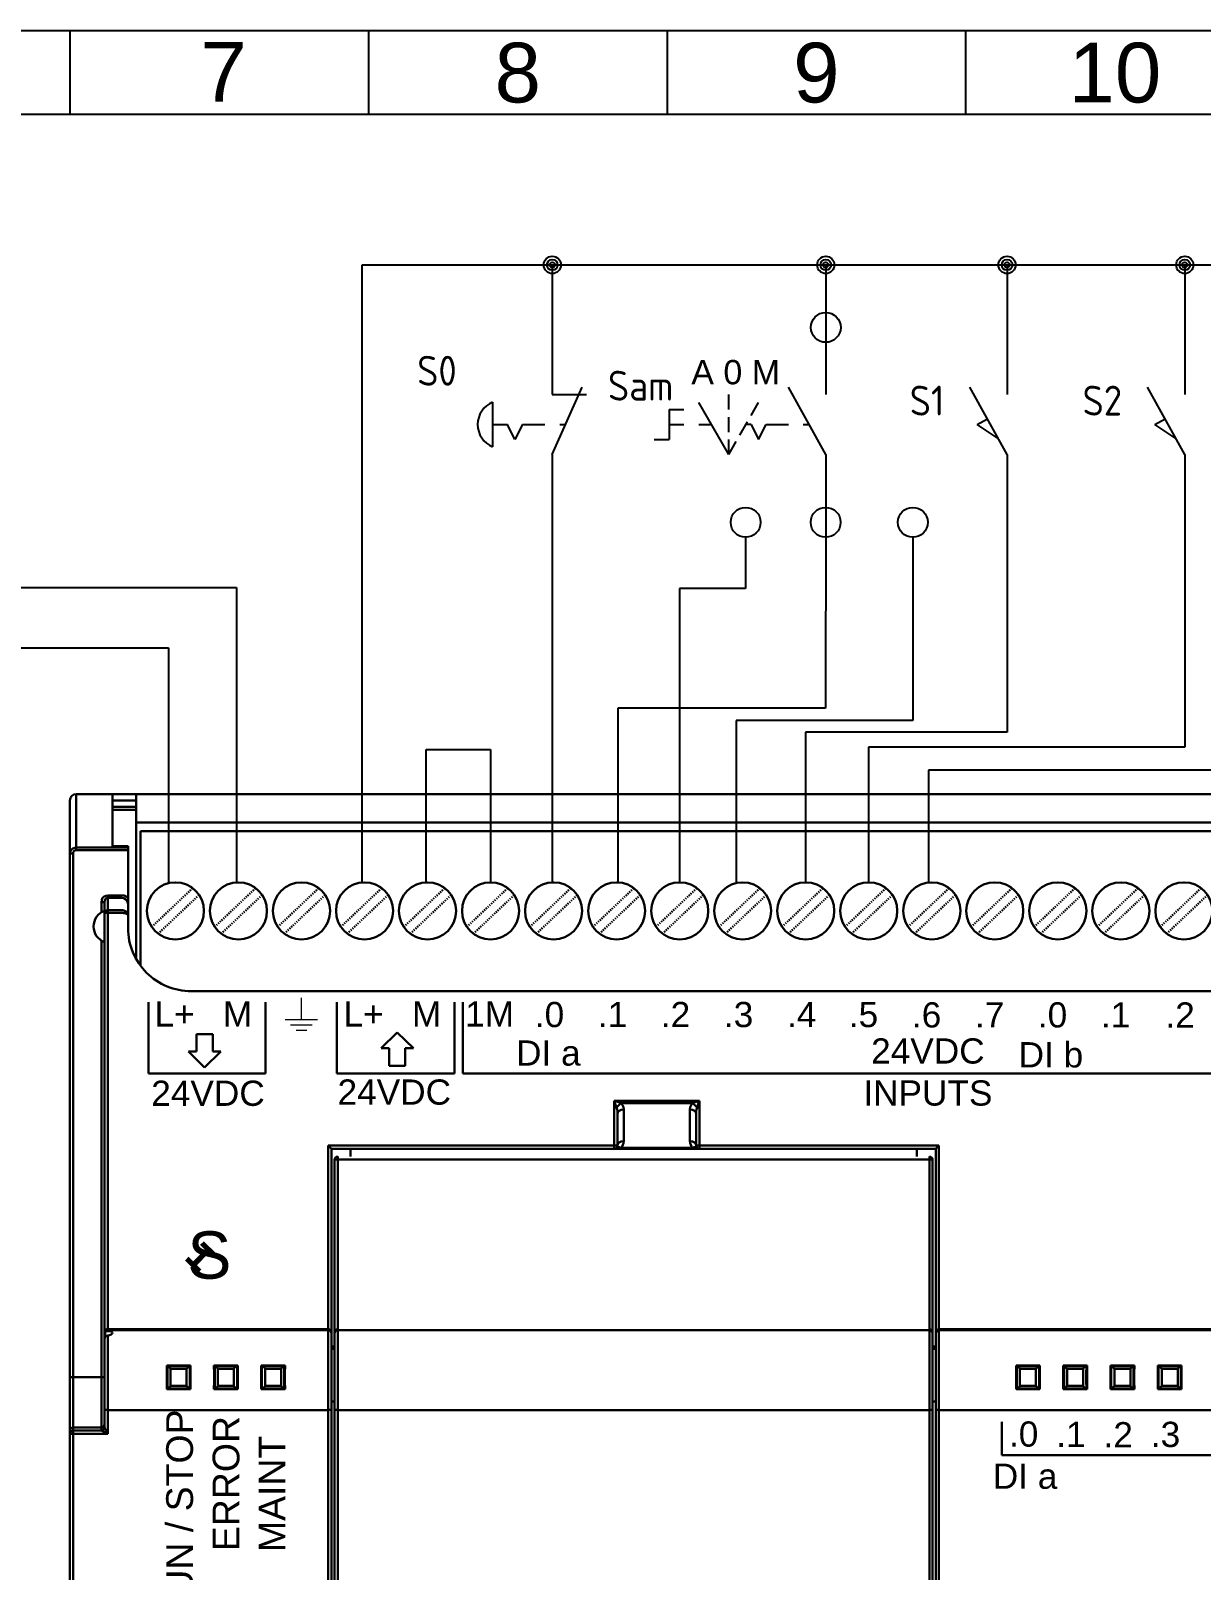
# Model space of a CAD drawing. Extents: x 0 to 414, y 0 to 296.
# Drawn here: x 153.7 to 251.7, y 167.1 to 296 of the extents above; entities that cross this region are included whole.
import ezdxf
from ezdxf.enums import TextEntityAlignment as Align

# ---------------------------------------------------------------- set-up
doc = ezdxf.new("R2010")
doc.units = 0
doc.linetypes.add('DOT', pattern=[0.2, 0.1, -0.1])
doc.layers.get('0').update_dxf_attribs({"lineweight": 30})
for name, color, linetype in [('CARTOUCHE', 7, 'Continuous'), ('NEUTRE', 5, 'Continuous'), ('POSITIF', 1, 'Continuous'), ('SYMS', 7, 'Continuous'), ('TAGS', 150, 'Continuous'), ('YEL_14_THHN', 2, 'Continuous')]:
    doc.layers.add(name, color=color, linetype=linetype)
doc.styles.get("Standard").update_dxf_attribs({"font": 'arial.ttf'})
doc.styles.add('WD_IEC', font='ISOCP2.shx', dxfattribs={"width": 0.9, "height": 4})

# ---------------------------------------------------------------- blocks, each defined once
blk = doc.blocks.new('VLS11')
for p, q in [((0, 7.5), (0, 2.5)), ((0, -2.5), (-3.12, 3.12)), ((-2.5, 0), (-1.65, 0.47)), ((-0.74, -1.18), (-2.5, 0)), ((0, -2.5), (0, -7.5))]:
    blk.add_line(p, q)
at = {"style": 'WD_IEC'}
for tag, p in [('INST', (-5.25, 6.75)), ('LOC', (-5.25, 3.75)), ('TAG1', (-5.25, 0.75)), ('XREF', (-5.25, -3.75)), ('DESC1', (-5.25, -6.75)), ('DESC2', (-5.25, -9.75)), ('DESC3', (-5.25, -12.75))]:
    blk.add_attdef(tag, text='', height=2.5, dxfattribs=at).set_placement(p, align=Align.RIGHT)
at = {"style": 'WD_IEC', "flags": 1}
for tag, p, height in [('X2TERM01', (0, 7.5), 0.32), ('MFG', (2.75, 6.5), 1.5), ('CAT', (2.75, 4), 1.5), ('X4LINK', (-3.42, 0), 0.32), ('X1LINK', (0, 0), 0.32), ('CONTACT', (1, -2.5), 1), ('ASSYCODE', (1, -4), 1), ('COMMON', (2.25, -3.75), 1), ('FAMILY', (1, -5.5), 1), ('CATDESC', (1, -7), 1), ('X8TERM02', (0, -7.5), 0.32)]:
    blk.add_attdef(tag, p, '', height=height, dxfattribs=at)
at = {"style": 'WD_IEC'}
blk.add_attdef('TERM01', text='', height=2, rotation=90, dxfattribs=at).set_placement((-1, 7.5), align=Align.RIGHT)
blk.add_attdef('TERM02', (-1, -7.5), '', height=2, rotation=90, dxfattribs=at)
at = {"lineweight": 15, "style": 'WD_IEC'}
blk.add_attdef('WDTAGALT', text='', height=2.5, dxfattribs=at).set_placement((-5.25, -15.75), align=Align.RIGHT)
blk = doc.blocks.new('VPB12ML')
for p, q in [((0, 7.5), (0, 2.5)), ((0, -2.5), (2.5, 3.125)), ((-5, 1.875), (-5, -1.875)), ((0, 2.5), (2.8678, 2.5)), ((-5, 0), (-3.75, 0)), ((-3.125, -1.25), (-3.75, 0)), ((-2.5, 0), (-3.125, -1.25)), ((-2.5, 0), (-0.625, 0)), ((0.625, 0), (1.11111, 0)), ((0, -2.5), (0, -7.5))]:
    blk.add_line(p, q)
blk.add_arc((-4.21875, 0), 2.03125, 112.6198649, 247.3801351)
at = {"style": 'WD_IEC'}
for tag, p in [('INST', (-8, 10.25)), ('LOC', (-8, 6.75)), ('TAG1', (-8, 3.25)), ('DESC1', (-8, -10.35)), ('DESC2', (-8, -13.85)), ('DESC3', (-8, -17.35))]:
    blk.add_attdef(tag, text='', height=2.5, dxfattribs=at).set_placement(p, align=Align.RIGHT)
at = {"style": 'WD_IEC', "flags": 1}
for tag, p, height in [('X2TERM01', (0, 7.5), 0.32), ('CONTACT', (0.5, 4.5), 1), ('COMMON', (1.75, 3.25), 1), ('X1LINK', (1.5, 0), 0.32), ('ASSYCODE', (1, -4), 1), ('FAMILY', (1, -5.5), 1), ('CATDESC', (1, -7), 1), ('X8TERM02', (0, -7.5), 0.32)]:
    blk.add_attdef(tag, p, '', height=height, dxfattribs=at)
at = {"style": 'WD_IEC'}
blk.add_attdef('TERM01', text='', height=2, rotation=90, dxfattribs=at).set_placement((-1, 7.5), align=Align.RIGHT)
at = {"style": 'WD_IEC', "flags": 9}
for tag, p in [('MFG', (-8.5, -0.25)), ('CAT', (-8.5, -2.75))]:
    blk.add_attdef(tag, text='', height=1.5, dxfattribs=at).set_placement(p, align=Align.RIGHT)
at = {"style": 'WD_IEC'}
blk.add_attdef('TERM02', (-1, -7.5), '', height=2, rotation=90, dxfattribs=at)
at = {"lineweight": 15, "style": 'WD_IEC'}
blk.add_attdef('XREF', text='', height=2.5, dxfattribs=at).set_placement((-8, -6.35), align=Align.RIGHT)
blk = doc.blocks.new('VSS113')
for p, q in [((0, 7.5), (0, 2.5)), ((0, -2.5), (-3.12, 3.12)), ((-8.12, -2.5), (-10.62, 1.83)), ((-8.12, 1.25), (-8.12, 2.5)), ((-6.25, 0.75), (-5.62, 1.83)), ((-13.12, 1.25), (-11.88, 1.25)), ((-13.12, 1.25), (-13.12, -1.25)), ((-13.12, 0), (-11.88, 0)), ((-10.62, 0), (-9.57, 0)), ((-8.12, -0.63), (-8.12, 0.62)), ((-7.19, -0.88), (-6.56, 0.21)), ((-6.25, 0), (-6.68, 0)), ((-6.25, 0), (-5.62, -1.25)), ((-5.62, -1.25), (-5, 0)), ((-5, 0), (-3.12, 0)), ((-1.88, 0), (-1.39, 0)), ((-14.38, -1.25), (-13.12, -1.25)), ((-8.12, -2.5), (-8.12, -1.25)), ((-8.12, -2.5), (-7.5, -1.42)), ((0, -2.5), (0, -7.5))]:
    blk.add_line(p, q)
at = {"style": 'WD_IEC'}
for tag, p in [('INST', (-15.5, 9.25)), ('LOC', (-15.5, 6.25)), ('TAG1', (-15.5, 3.25)), ('DESC1', (-15.5, -9.35)), ('DESC2', (-15.5, -12.35)), ('DESC3', (-15.5, -15.35))]:
    blk.add_attdef(tag, text='', height=2.5, dxfattribs=at).set_placement(p, align=Align.RIGHT)
at = {"style": 'WD_IEC', "flags": 8}
for tag, p in [('POS2', (-8.12, 3.5)), ('POS3', (-5.62, 3.5)), ('POS1', (-10.62, 3.5))]:
    blk.add_attdef(tag, text='', height=2, rotation=90, dxfattribs=at).set_placement(p, align=Align.MIDDLE_LEFT)
at = {"style": 'WD_IEC', "flags": 1}
for tag, p, height in [('X2TERM01', (0, 7.5), 0.32), ('CONTACT', (0.5, 4.5), 1), ('COMMON', (1.75, 3.25), 1), ('X1LINK', (0, 0), 0.32), ('X8TERM02', (0, -7.5), 0.32), ('ASSYCODE', (1, -9), 1), ('FAMILY', (1, -10.5), 1), ('CATDESC', (1, -12), 1)]:
    blk.add_attdef(tag, p, '', height=height, dxfattribs=at)
at = {"style": 'WD_IEC'}
blk.add_attdef('TERM01', text='', height=2, rotation=90, dxfattribs=at).set_placement((-1, 7.5), align=Align.RIGHT)
at = {"style": 'WD_IEC', "flags": 9}
for tag, p in [('MFG', (-16, -0.25)), ('CAT', (-16, -2.75))]:
    blk.add_attdef(tag, text='', height=1.5, dxfattribs=at).set_placement(p, align=Align.RIGHT)
at = {"style": 'WD_IEC'}
blk.add_attdef('TERM02', (-1, -7.5), '', height=2, rotation=90, dxfattribs=at)
at = {"lineweight": 15, "style": 'WD_IEC'}
blk.add_attdef('XREF', text='', height=2.5, dxfattribs=at).set_placement((-15.5, -6.35), align=Align.RIGHT)
blk.add_attdef('STATE', (1.25, -6.35), '', height=2.5, dxfattribs=at)
blk = doc.blocks.new('VT0_02')
blk.add_circle((0, 0), 1.25)
at = {"style": 'WD_IEC'}
blk.add_attdef('TAG1', text='', height=2.5, dxfattribs=at).set_placement((-0.5, 1.75), align=Align.RIGHT)
at = {"style": 'WD_IEC', "flags": 1}
for tag, p in [('X2TERM01', (0, 1.25)), ('X4TERM01', (-1.25, 0)), ('X1TERM01', (1.25, 0)), ('X8TERM01', (0, -1.25))]:
    blk.add_attdef(tag, p, '', height=0.32, dxfattribs=at)
blk = doc.blocks.new('WDDOT')
for radius in [0.72, 0.449, 0.223]:
    blk.add_circle((0, 0), radius)

msp = doc.modelspace()

# ---------------------------------------------------------------- linework, layer by layer
at = {"color": 7, "linetype": 'Continuous'}
for p, q in [((157.52, 227.41), (157.52, 232.1)), ((301.6, 232.1), (157.52, 232.1)), ((160.56, 227.71), (160.56, 232.1)), ((162.54, 218.33), (162.54, 232.1)), ((156.99, 100.68), (156.99, 231.57)), ((160.56, 231.57), (162.54, 231.57)), ((160.56, 231.04), (162.54, 231.04)), ((162.54, 230.78), (160.56, 230.78)), ((264.71, 229.71), (162.54, 229.71)), ((162.92, 229), (162.92, 217.73)), ((162.92, 229), (264.33, 229)), ((157.26, 105.13), (157.26, 227.12)), ((157.52, 227.62), (161.88, 227.62)), ((157.52, 227.41), (161.88, 227.41)), ((160.56, 227.75), (161.88, 227.75)), ((161.88, 227.71), (160.56, 227.71)), ((161.88, 220.88), (161.88, 227.75)), ((159.63, 222.2), (159.63, 223.05)), ((159.9, 186.96), (159.9, 223.09)), ((160.16, 187.15), (160.16, 223.62)), ((160.16, 223.62), (161.35, 223.62)), ((160.16, 223.41), (161.35, 223.41)), ((161.35, 222.38), (160.16, 222.38)), ((161.35, 222.15), (160.16, 222.15)), ((159.63, 178.81), (159.63, 219.83)), ((283.26, 215.61), (167.15, 215.61)), ((202.58, 202.41), (202.58, 206.42)), ((202.72, 205.99), (202.58, 206.42)), ((202.78, 206.35), (202.58, 206.42)), ((202.58, 206.42), (209.71, 206.42)), ((202.93, 206.3), (202.78, 206.35)), ((203.06, 206.25), (202.93, 206.3)), ((203.17, 206.22), (203.06, 206.25)), ((203.17, 206.22), (209.12, 206.22)), ((209.22, 206.25), (209.12, 206.22)), ((209.35, 206.3), (209.22, 206.25)), ((209.51, 206.35), (209.35, 206.3)), ((209.71, 206.42), (209.51, 206.35)), ((209.71, 206.42), (209.61, 206.13)), ((209.71, 206.42), (209.71, 202.41)), ((202.78, 205.83), (202.72, 205.99)), ((202.84, 202.68), (202.84, 205.33)), ((203.37, 203.04), (203.37, 205.7)), ((208.91, 205.7), (208.91, 203.04)), ((209.44, 205.33), (209.44, 202.68)), ((209.61, 206.13), (209.51, 205.83)), ((178.63, 132.86), (178.63, 202.69)), ((202.58, 202.69), (178.63, 202.69)), ((178.9, 187.07), (178.9, 202.41)), ((178.9, 133.14), (178.9, 202.41)), ((229.5, 202.41), (178.9, 202.41)), ((180.48, 201.75), (180.48, 202.41)), ((209.71, 202.41), (202.58, 202.41)), ((202.87, 202.55), (202.77, 202.49)), ((202.86, 202.43), (202.94, 202.44)), ((209.13, 202.49), (203.15, 202.49)), ((209.42, 202.55), (209.51, 202.49)), ((209.57, 202.42), (209.71, 202.41)), ((229.76, 202.69), (209.71, 202.69)), ((227.91, 201.75), (227.91, 202.41)), ((229.5, 133.14), (229.5, 202.41)), ((229.76, 202.69), (229.76, 132.86)), ((179.16, 134.06), (179.16, 201.49)), ((179.42, 133.8), (179.42, 201.75)), ((179.42, 201.5), (228.97, 201.5)), ((228.97, 133.8), (228.97, 201.75)), ((229.23, 134.06), (229.23, 201.49)), ((159.92, 187.06), (159.9, 186.96)), ((159.91, 187), (159.9, 186.91)), ((159.9, 179.08), (159.9, 186.91)), ((159.96, 187.07), (159.91, 187)), ((159.96, 186.67), (159.96, 187.07)), ((178.63, 187.31), (160.16, 187.31)), ((178.63, 187.22), (160.16, 187.22)), ((178.88, 187.06), (178.9, 186.96)), ((178.9, 151.62), (178.9, 186.96)), ((228.97, 187.22), (179.42, 187.22)), ((229.23, 186.96), (229.2, 187.09)), ((229.21, 187.16), (229.23, 187.07)), ((229.23, 187.07), (229.23, 180.64)), ((298.96, 187.31), (229.76, 187.31)), ((298.96, 187.22), (229.76, 187.22)), ((160.16, 178.55), (160.16, 186.77)), ((179.16, 185.86), (178.9, 185.86)), ((179.16, 185.65), (178.9, 185.65)), ((229.5, 185.86), (229.23, 185.86)), ((229.5, 185.65), (229.23, 185.65)), ((156.99, 183.28), (159.9, 183.28)), ((165.11, 184.27), (165.17, 184.21)), ((167.09, 184.27), (165.11, 184.27)), ((165.17, 184.21), (165.2, 184.21)), ((165.2, 184.21), (165.22, 184.21)), ((166.97, 184.21), (165.22, 184.21)), ((166.77, 183.99), (165.43, 183.99)), ((166.97, 184.21), (167.03, 184.21)), ((167.09, 184.27), (167.03, 184.21)), ((167.05, 183.58), (167.05, 183.38)), ((167.05, 183.38), (167.05, 183.18)), ((167.05, 183.18), (167.05, 182.98)), ((167.09, 183.96), (167.06, 183.94)), ((167.06, 183.94), (167.09, 183.85)), ((169.12, 184.21), (169.06, 184.27)), ((171.05, 184.27), (169.06, 184.27)), ((169.09, 183.94), (169.07, 183.85)), ((169.1, 183.57), (169.1, 183.74)), ((169.1, 183.38), (169.1, 183.57)), ((169.1, 183.17), (169.1, 183.38)), ((169.1, 182.98), (169.1, 183.17)), ((169.12, 184.21), (169.16, 184.21)), ((169.16, 184.21), (169.18, 184.21)), ((170.93, 184.21), (169.18, 184.21)), ((170.72, 183.99), (169.39, 183.99)), ((170.93, 184.21), (170.99, 184.21)), ((170.99, 184.21), (171.05, 184.27)), ((171.01, 183.58), (171.01, 183.38)), ((171.01, 183.38), (171.01, 183.18)), ((171.01, 183.18), (171.01, 182.98)), ((171.05, 183.96), (171.02, 183.94)), ((171.02, 183.94), (171.05, 183.85)), ((173.08, 184.21), (173.02, 184.27)), ((175.01, 184.27), (173.02, 184.27)), ((173.05, 183.94), (173.02, 183.85)), ((173.06, 183.57), (173.06, 183.74)), ((173.06, 183.38), (173.06, 183.57)), ((173.06, 183.17), (173.06, 183.38)), ((173.06, 182.98), (173.06, 183.17)), ((173.08, 184.21), (173.12, 184.21)), ((173.12, 184.21), (173.14, 184.21)), ((174.89, 184.21), (173.14, 184.21)), ((174.68, 183.99), (173.35, 183.99)), ((174.89, 184.21), (174.95, 184.21)), ((174.95, 184.21), (175.01, 184.27)), ((174.97, 183.58), (174.97, 183.38)), ((174.97, 183.38), (174.97, 183.18)), ((174.97, 183.18), (174.97, 182.98)), ((175.01, 183.96), (174.98, 183.94)), ((174.98, 183.94), (175, 183.85)), ((238.21, 184.27), (236.22, 184.27)), ((236.22, 184.27), (236.28, 184.21)), ((236.28, 184.21), (236.34, 184.21)), ((238.09, 184.21), (236.34, 184.21)), ((237.88, 183.99), (236.55, 183.99)), ((238.09, 184.21), (238.15, 184.21)), ((238.21, 184.27), (238.15, 184.21)), ((238.17, 183.64), (238.17, 183.48)), ((238.17, 183.48), (238.17, 183.31)), ((238.17, 183.31), (238.17, 183.14)), ((238.17, 183.14), (238.17, 182.97)), ((238.21, 183.96), (238.18, 183.94)), ((238.18, 183.94), (238.21, 183.84)), ((242.17, 184.27), (240.18, 184.27)), ((240.24, 184.21), (240.18, 184.27)), ((240.21, 183.94), (240.18, 183.84)), ((240.22, 183.58), (240.21, 183.73)), ((240.22, 183.41), (240.22, 183.58)), ((240.22, 183.24), (240.22, 183.41)), ((240.22, 183.06), (240.22, 183.24)), ((240.22, 182.9), (240.22, 183.06)), ((240.24, 184.21), (240.3, 184.21)), ((242.05, 184.21), (240.3, 184.21)), ((241.84, 183.99), (240.51, 183.99)), ((242.05, 184.21), (242.11, 184.21)), ((242.11, 184.21), (242.17, 184.27)), ((242.13, 183.64), (242.13, 183.48)), ((242.13, 183.48), (242.13, 183.31)), ((242.13, 183.31), (242.13, 183.14)), ((242.13, 183.14), (242.13, 182.97)), ((242.17, 183.96), (242.14, 183.94)), ((242.14, 183.94), (242.17, 183.84)), ((246.13, 184.27), (244.14, 184.27)), ((244.2, 184.21), (244.14, 184.27)), ((244.16, 183.94), (244.14, 183.84)), ((244.17, 183.58), (244.17, 183.73)), ((244.18, 183.41), (244.17, 183.58)), ((244.17, 182.9), (244.18, 183.06)), ((244.18, 183.24), (244.18, 183.41)), ((244.18, 183.06), (244.18, 183.24)), ((244.2, 184.21), (244.26, 184.21)), ((246.01, 184.21), (244.26, 184.21)), ((245.8, 183.99), (244.46, 183.99)), ((246.01, 184.21), (246.06, 184.21)), ((246.06, 184.21), (246.13, 184.27)), ((246.09, 183.57), (246.09, 183.4)), ((246.09, 183.4), (246.09, 183.22)), ((246.09, 183.22), (246.09, 183.05)), ((246.09, 183.05), (246.09, 182.9)), ((246.13, 183.96), (246.1, 183.94)), ((246.1, 183.94), (246.12, 183.84)), ((250.08, 184.27), (248.1, 184.27)), ((248.16, 184.21), (248.1, 184.27)), ((248.12, 183.94), (248.1, 183.84)), ((248.13, 183.58), (248.13, 183.73)), ((248.13, 183.41), (248.13, 183.58)), ((248.13, 183.24), (248.13, 183.41)), ((248.13, 183.06), (248.13, 183.24)), ((248.13, 182.9), (248.13, 183.06)), ((248.16, 184.21), (248.22, 184.21)), ((249.96, 184.21), (248.22, 184.21)), ((249.76, 183.99), (248.42, 183.99)), ((249.96, 184.21), (250.02, 184.21)), ((250.02, 184.21), (250.08, 184.27)), ((250.05, 183.64), (250.05, 183.48)), ((250.05, 183.48), (250.05, 183.31)), ((250.05, 183.31), (250.05, 183.14)), ((250.05, 183.14), (250.05, 182.97)), ((250.08, 183.96), (250.06, 183.94)), ((250.06, 183.94), (250.08, 183.84)), ((165.11, 182.29), (165.17, 182.35)), ((167.09, 182.29), (165.11, 182.29)), ((165.22, 182.35), (165.17, 182.35)), ((165.22, 182.35), (166.97, 182.35)), ((165.43, 182.56), (166.77, 182.56)), ((166.99, 182.35), (166.97, 182.35)), ((167.03, 182.35), (166.99, 182.35)), ((167.09, 182.29), (167.03, 182.35)), ((167.05, 182.98), (167.06, 182.82)), ((167.06, 182.62), (167.09, 182.71)), ((169.12, 182.35), (169.06, 182.29)), ((171.05, 182.29), (169.06, 182.29)), ((169.09, 182.62), (169.07, 182.71)), ((169.07, 182.6), (169.09, 182.62)), ((169.18, 182.35), (169.12, 182.35)), ((169.18, 182.35), (170.93, 182.35)), ((169.39, 182.56), (170.72, 182.56)), ((170.99, 182.35), (170.93, 182.35)), ((170.99, 182.35), (171.05, 182.29)), ((171.01, 182.98), (171.02, 182.82)), ((171.02, 182.62), (171.05, 182.71)), ((173.05, 182.62), (173.02, 182.71)), ((173.02, 182.6), (173.05, 182.62)), ((173.08, 182.35), (173.02, 182.29)), ((175.01, 182.29), (173.02, 182.29)), ((173.14, 182.35), (173.08, 182.35)), ((173.14, 182.35), (174.89, 182.35)), ((173.35, 182.56), (174.68, 182.56)), ((174.95, 182.35), (174.89, 182.35)), ((174.95, 182.35), (175.01, 182.29)), ((174.97, 182.98), (174.97, 182.82)), ((174.98, 182.62), (175, 182.71)), ((236.22, 182.29), (236.28, 182.35)), ((238.21, 182.29), (236.22, 182.29)), ((236.34, 182.35), (236.28, 182.35)), ((236.34, 182.35), (238.09, 182.35)), ((236.55, 182.56), (237.88, 182.56)), ((238.15, 182.35), (238.09, 182.35)), ((238.21, 182.29), (238.15, 182.35)), ((238.17, 182.97), (238.17, 182.83)), ((238.18, 182.62), (238.21, 182.71)), ((240.21, 182.62), (240.18, 182.71)), ((240.18, 182.6), (240.21, 182.62)), ((240.24, 182.35), (240.18, 182.29)), ((242.17, 182.29), (240.18, 182.29)), ((240.3, 182.35), (240.24, 182.35)), ((240.3, 182.35), (242.05, 182.35)), ((240.51, 182.56), (241.84, 182.56)), ((242.11, 182.35), (242.05, 182.35)), ((242.11, 182.35), (242.17, 182.29)), ((242.13, 182.97), (242.13, 182.83)), ((242.14, 182.62), (242.17, 182.71)), ((244.16, 182.62), (244.14, 182.71)), ((244.14, 182.6), (244.16, 182.62)), ((244.2, 182.35), (244.14, 182.29)), ((246.13, 182.29), (244.14, 182.29)), ((244.26, 182.35), (244.2, 182.35)), ((244.26, 182.35), (246.01, 182.35)), ((244.46, 182.56), (245.8, 182.56)), ((246.06, 182.35), (246.01, 182.35)), ((246.06, 182.35), (246.13, 182.29)), ((246.1, 182.62), (246.12, 182.71)), ((248.12, 182.62), (248.1, 182.71)), ((248.1, 182.6), (248.12, 182.62)), ((248.16, 182.35), (248.1, 182.29)), ((250.08, 182.29), (248.1, 182.29)), ((248.22, 182.35), (248.16, 182.35)), ((248.22, 182.35), (249.96, 182.35)), ((248.42, 182.56), (249.76, 182.56)), ((250.02, 182.35), (249.96, 182.35)), ((250.02, 182.35), (250.08, 182.29)), ((250.05, 182.97), (250.05, 182.83)), ((250.06, 182.62), (250.08, 182.71)), ((178.63, 180.53), (160.16, 180.53)), ((179.16, 181.26), (178.9, 181.26)), ((228.97, 180.53), (179.42, 180.53)), ((229.5, 181.26), (229.23, 181.26)), ((298.96, 180.53), (229.76, 180.53)), ((157.26, 179.07), (159.63, 179.07)), ((159.64, 178.81), (157.26, 178.81)), ((160.16, 178.55), (157.26, 178.55)), ((159.73, 178.76), (159.68, 178.79)), ((159.85, 178.71), (159.73, 178.76)), ((159.92, 179.03), (159.91, 179.06)), ((159.98, 178.91), (159.92, 179.03)), ((160.16, 178.55), (159.98, 178.91))]:
    msp.add_line(p, q, dxfattribs=at)
at = {"linetype": 'DOT'}
for p, q in [((163.85, 220.98), (167.28, 224.23)), ((164.39, 220.41), (167.82, 223.66)), ((169.12, 220.98), (172.55, 224.23)), ((169.67, 220.41), (173.1, 223.66)), ((174.4, 220.98), (177.83, 224.23)), ((174.95, 220.41), (178.38, 223.66)), ((179.68, 220.98), (183.11, 224.23)), ((180.22, 220.41), (183.65, 223.66)), ((184.96, 220.98), (188.39, 224.23)), ((185.5, 220.41), (188.93, 223.66)), ((190.24, 220.98), (193.66, 224.23)), ((190.78, 220.41), (194.21, 223.66)), ((195.51, 220.98), (198.94, 224.23)), ((196.06, 220.41), (199.49, 223.66)), ((200.79, 220.98), (204.22, 224.23)), ((201.34, 220.41), (204.76, 223.66)), ((206.07, 220.98), (209.5, 224.23)), ((206.61, 220.41), (210.04, 223.66)), ((211.35, 220.98), (214.78, 224.23)), ((211.89, 220.41), (215.32, 223.66)), ((216.62, 220.98), (220.05, 224.23)), ((217.17, 220.41), (220.6, 223.66)), ((221.9, 220.98), (225.33, 224.23)), ((222.45, 220.41), (225.88, 223.66)), ((227.18, 220.98), (230.61, 224.23)), ((227.72, 220.41), (231.15, 223.66)), ((232.46, 220.98), (235.89, 224.23)), ((233, 220.41), (236.43, 223.66)), ((237.74, 220.98), (241.16, 224.23)), ((238.28, 220.41), (241.71, 223.66)), ((243.01, 220.98), (246.44, 224.23)), ((243.56, 220.41), (246.99, 223.66)), ((248.29, 220.98), (251.72, 224.23)), ((248.84, 220.41), (252.26, 223.66)), ((235.04, 176.76), (235.04, 176.76))]:
    msp.add_line(p, q, dxfattribs=at)
for p, q in [((163.57, 214.67), (163.57, 208.72)), ((173.37, 214.67), (173.37, 208.72)), ((179.35, 214.67), (179.35, 208.72)), ((189.21, 214.67), (189.21, 208.72)), ((189.9, 214.67), (189.9, 208.72)), ((167.6, 212.01), (167.6, 210.54)), ((168.28, 212.01), (167.6, 212.01)), ((168.28, 212.01), (168.96, 212.01)), ((168.96, 212.01), (168.96, 210.54)), ((183.05, 210.84), (184.41, 212.15)), ((185.76, 210.84), (184.41, 212.15)), ((166.92, 210.54), (168.28, 209.22)), ((167.6, 210.54), (166.92, 210.54)), ((169.64, 210.54), (168.28, 209.22)), ((168.96, 210.54), (169.64, 210.54)), ((183.73, 210.84), (183.05, 210.84)), ((183.73, 209.36), (183.73, 210.84)), ((185.08, 209.36), (185.08, 210.84)), ((185.08, 210.84), (185.76, 210.84)), ((184.41, 209.36), (183.73, 209.36)), ((184.41, 209.36), (185.08, 209.36)), ((163.57, 208.72), (173.37, 208.72)), ((179.35, 208.72), (189.21, 208.72)), ((189.9, 208.72), (264.76, 208.72)), ((168.43, 193.96), (167.32, 192.86)), ((168.52, 193.87), (167.41, 192.76)), ((168.61, 193.78), (167.51, 192.67)), ((167.97, 194.41), (169.02, 193.37)), ((168.06, 194.51), (169.12, 193.46)), ((168.15, 194.6), (169.21, 193.56)), ((166.7, 193.1), (167.76, 192.05)), ((166.79, 193.19), (167.85, 192.15)), ((166.88, 193.29), (167.94, 192.24)), ((235.04, 176.76), (235.04, 179.55)), ((235.04, 176.76), (266.62, 176.76))]:
    msp.add_line(p, q)
at = {"color": 7, "linetype": 'Continuous', "lineweight": 15}
for p, q in [((176.38, 213.24), (176.38, 215.05)), ((175.03, 213.24), (177.74, 213.24)), ((175.48, 212.79), (177.29, 212.79)), ((175.93, 212.34), (176.83, 212.34))]:
    msp.add_line(p, q, dxfattribs=at)
at = {"color": 7, "linetype": 'Continuous'}
for points in [[(156.99, 227.08), (157, 227.16), (157.02, 227.24), (157.05, 227.33), (157.1, 227.41), (157.17, 227.48), (157.24, 227.54), (157.33, 227.58), (157.42, 227.61), (157.52, 227.62)], [(156.99, 227.08), (157.03, 227.1), (157.13, 227.12), (157.26, 227.12)], [(157.26, 227.12), (157.26, 227.16), (157.27, 227.21), (157.29, 227.25), (157.31, 227.3), (157.34, 227.33), (157.38, 227.37), (157.43, 227.39), (157.47, 227.4), (157.52, 227.41)], [(159.63, 223.05), (159.66, 223.24), (159.74, 223.4), (159.86, 223.52), (160, 223.59), (160.16, 223.62)], [(159.9, 223.09), (159.86, 223.07), (159.76, 223.06), (159.63, 223.05)], [(159.9, 223.09), (159.91, 223.19), (159.95, 223.28), (160.01, 223.35), (160.08, 223.39), (160.16, 223.41)], [(161.35, 223.62), (161.54, 223.6), (161.71, 223.52), (161.88, 223.4)], [(161.35, 223.41), (161.5, 223.38), (161.65, 223.3), (161.77, 223.17), (161.85, 223), (161.88, 222.81)], [(159.9, 222.13), (159.92, 222.22), (159.97, 222.31), (160.06, 222.36), (160.16, 222.38)], [(160.16, 222.15), (160.06, 222.15), (159.97, 222.15), (159.92, 222.14), (159.9, 222.13)], [(161.35, 222.38), (161.44, 222.38), (161.51, 222.36), (161.58, 222.33), (161.64, 222.31), (161.68, 222.28), (161.73, 222.24), (161.76, 222.2), (161.8, 222.16), (161.82, 222.12), (161.85, 222.07), (161.86, 222.02), (161.87, 221.97), (161.88, 221.92)], [(161.88, 221.92), (161.87, 221.95), (161.86, 221.97), (161.85, 222), (161.82, 222.02), (161.8, 222.04), (161.76, 222.06), (161.73, 222.08), (161.68, 222.1), (161.64, 222.12), (161.58, 222.13), (161.51, 222.14), (161.44, 222.15), (161.35, 222.15)], [(203.17, 206.22), (203.01, 206.11), (202.87, 205.98), (202.78, 205.83)], [(203.37, 205.7), (203.35, 205.89), (203.27, 206.07), (203.17, 206.22)], [(209.12, 206.22), (209.01, 206.07), (208.94, 205.89), (208.91, 205.7)], [(209.12, 206.22), (209.28, 206.11), (209.41, 205.98), (209.51, 205.83)], [(202.84, 205.33), (202.84, 205.52), (202.81, 205.69), (202.78, 205.83)], [(203.37, 205.7), (203.17, 205.67), (203, 205.59), (202.88, 205.47), (202.84, 205.33)], [(208.91, 205.7), (209.12, 205.67), (209.29, 205.59), (209.4, 205.47), (209.44, 205.33)], [(209.51, 205.83), (209.47, 205.68), (209.45, 205.52), (209.44, 205.33)], [(178.9, 202.41), (178.88, 202.44), (178.83, 202.49), (178.77, 202.55), (178.7, 202.62), (178.63, 202.69)], [(202.58, 202.69), (202.68, 202.69), (202.76, 202.69), (202.82, 202.68), (202.84, 202.68)], [(202.58, 202.41), (202.68, 202.41), (202.77, 202.42), (202.86, 202.43)], [(203.37, 203.04), (203.17, 203.01), (203, 202.93), (202.88, 202.81), (202.84, 202.68)], [(203.15, 202.49), (203, 202.55), (202.87, 202.55)], [(202.94, 202.44), (203.02, 202.46), (203.09, 202.47), (203.15, 202.49)], [(203.15, 202.49), (203.24, 202.6), (203.31, 202.73), (203.35, 202.88), (203.37, 203.04)], [(208.91, 203.04), (208.93, 202.88), (208.98, 202.73), (209.04, 202.6), (209.13, 202.49)], [(208.91, 203.04), (209.12, 203.01), (209.29, 202.93), (209.4, 202.81), (209.44, 202.68)], [(209.13, 202.49), (209.28, 202.55), (209.42, 202.55)], [(209.13, 202.49), (209.21, 202.47), (209.32, 202.44)], [(209.32, 202.44), (209.44, 202.43), (209.57, 202.42)], [(209.71, 202.69), (209.61, 202.69), (209.52, 202.69), (209.46, 202.68), (209.44, 202.68)], [(229.5, 202.41), (229.52, 202.44), (229.56, 202.49), (229.62, 202.55), (229.69, 202.62), (229.76, 202.69)], [(179.16, 201.49), (179.19, 201.5), (179.29, 201.5), (179.42, 201.5)], [(229.23, 201.49), (229.2, 201.5), (229.1, 201.5), (228.97, 201.5)], [(159.9, 187.07), (159.91, 187.15), (159.95, 187.21), (160.01, 187.27), (160.08, 187.3), (160.16, 187.31)], [(160.16, 187.22), (160.06, 187.2), (159.97, 187.15), (159.92, 187.06)], [(160.16, 187.15), (160.09, 187.15), (160.02, 187.12), (159.96, 187.07)], [(160.56, 187), (160.53, 187.06), (160.45, 187.1), (160.32, 187.13), (160.16, 187.15)], [(160.16, 186.77), (160.32, 186.81), (160.45, 186.87), (160.53, 186.93), (160.56, 187)], [(178.86, 187.2), (178.8, 187.25), (178.73, 187.29), (178.63, 187.31)], [(178.63, 187.22), (178.73, 187.2), (178.82, 187.15), (178.88, 187.06)], [(178.9, 187.07), (178.89, 187.13), (178.86, 187.2)], [(179.16, 187.07), (179.18, 187.16), (179.24, 187.24), (179.32, 187.29), (179.42, 187.31)], [(179.16, 186.96), (179.2, 187.09), (179.29, 187.19), (179.42, 187.22)], [(228.97, 187.31), (229.07, 187.29), (229.16, 187.24), (229.21, 187.16)], [(229.2, 187.09), (229.1, 187.19), (228.97, 187.22)], [(229.5, 187.07), (229.51, 187.13), (229.54, 187.2), (229.59, 187.25), (229.66, 187.29), (229.76, 187.31)], [(229.76, 187.22), (229.66, 187.2), (229.57, 187.15), (229.52, 187.06), (229.5, 186.96)], [(159.9, 186.5), (159.91, 186.59), (159.96, 186.67)], [(159.96, 186.67), (160.02, 186.72), (160.09, 186.75), (160.16, 186.77)], [(165.11, 182.29), (165.11, 182.95), (165.11, 183.61), (165.11, 184.27)], [(165.17, 184.21), (165.17, 183.59), (165.17, 182.97), (165.17, 182.35)], [(165.22, 184.21), (165.29, 184.14), (165.36, 184.07), (165.43, 183.99)], [(165.43, 183.99), (165.43, 183.04), (165.43, 182.56)], [(166.77, 182.56), (166.76, 183.52), (166.77, 183.99)], [(166.97, 184.21), (166.91, 184.14), (166.84, 184.07), (166.77, 183.99)], [(167.03, 182.35), (167.03, 182.97), (167.03, 183.59), (167.03, 184.21)], [(167.06, 183.94), (167.06, 183.93), (167.06, 183.9), (167.06, 183.86), (167.06, 183.81), (167.06, 183.74), (167.05, 183.58)], [(167.09, 182.29), (167.09, 182.95), (167.09, 183.61), (167.09, 184.27)], [(169.06, 182.29), (169.07, 182.95), (169.07, 183.61), (169.06, 184.27)], [(169.1, 183.74), (169.1, 183.81), (169.09, 183.86), (169.09, 183.9), (169.09, 183.93), (169.09, 183.94)], [(169.12, 184.21), (169.13, 183.59), (169.13, 182.97), (169.12, 182.35)], [(169.18, 184.21), (169.25, 184.14), (169.32, 184.07), (169.39, 183.99)], [(169.39, 183.99), (169.39, 183.04), (169.39, 182.56)], [(170.93, 184.21), (170.86, 184.14), (170.79, 184.07), (170.72, 183.99)], [(170.72, 182.56), (170.72, 183.52), (170.72, 183.99)], [(170.99, 182.35), (170.99, 182.97), (170.99, 183.59), (170.99, 184.21)], [(171.02, 183.94), (171.02, 183.93), (171.02, 183.9), (171.02, 183.86), (171.02, 183.81), (171.02, 183.74), (171.01, 183.58)], [(171.05, 182.29), (171.05, 182.95), (171.05, 183.61), (171.05, 184.27)], [(173.02, 182.29), (173.02, 182.95), (173.02, 183.61), (173.02, 184.27)], [(173.06, 183.74), (173.05, 183.81), (173.05, 183.86), (173.05, 183.9), (173.05, 183.93), (173.05, 183.94)], [(173.08, 184.21), (173.08, 183.59), (173.08, 182.97), (173.08, 182.35)], [(173.14, 184.21), (173.21, 184.14), (173.28, 184.07), (173.35, 183.99)], [(173.35, 183.99), (173.35, 183.04), (173.35, 182.56)], [(174.89, 184.21), (174.82, 184.14), (174.75, 184.07), (174.68, 183.99)], [(174.68, 182.56), (174.68, 183.52), (174.68, 183.99)], [(174.95, 182.35), (174.94, 182.97), (174.94, 183.59), (174.95, 184.21)], [(174.98, 183.94), (174.98, 183.93), (174.98, 183.9), (174.98, 183.86), (174.97, 183.81), (174.97, 183.74), (174.97, 183.58)], [(175.01, 182.29), (175, 182.95), (175, 183.61), (175.01, 184.27)], [(236.22, 182.29), (236.22, 182.95), (236.22, 183.61), (236.22, 184.27)], [(236.28, 184.21), (236.28, 183.59), (236.28, 182.97), (236.28, 182.35)], [(236.34, 184.21), (236.41, 184.14), (236.48, 184.07), (236.55, 183.99)], [(236.55, 183.99), (236.55, 183.04), (236.55, 182.56)], [(238.09, 184.21), (238.02, 184.14), (237.95, 184.07), (237.88, 183.99)], [(237.88, 182.56), (237.88, 183.52), (237.88, 183.99)], [(238.15, 182.35), (238.15, 182.97), (238.15, 183.59), (238.15, 184.21)], [(238.18, 183.94), (238.18, 183.93), (238.18, 183.91), (238.18, 183.87), (238.18, 183.83), (238.18, 183.78), (238.17, 183.64)], [(238.21, 182.29), (238.21, 182.95), (238.21, 183.61), (238.21, 184.27)], [(240.18, 182.29), (240.18, 182.95), (240.18, 183.61), (240.18, 184.27)], [(240.21, 183.73), (240.21, 183.79), (240.21, 183.84), (240.21, 183.88), (240.21, 183.91), (240.21, 183.93), (240.21, 183.94)], [(240.24, 184.21), (240.24, 183.59), (240.24, 182.97), (240.24, 182.35)], [(240.3, 184.21), (240.37, 184.14), (240.43, 184.07), (240.51, 183.99)], [(240.51, 183.99), (240.51, 183.04), (240.51, 182.56)], [(242.05, 184.21), (241.98, 184.14), (241.91, 184.07), (241.84, 183.99)], [(241.84, 182.56), (241.84, 183.52), (241.84, 183.99)], [(242.11, 182.35), (242.1, 182.97), (242.1, 183.59), (242.11, 184.21)], [(242.14, 183.94), (242.14, 183.93), (242.14, 183.91), (242.14, 183.87), (242.13, 183.83), (242.13, 183.78), (242.13, 183.64)], [(242.17, 182.29), (242.17, 182.95), (242.17, 183.61), (242.17, 184.27)], [(244.14, 182.29), (244.14, 182.95), (244.14, 183.61), (244.14, 184.27)], [(244.17, 183.73), (244.17, 183.79), (244.17, 183.84), (244.17, 183.88), (244.17, 183.91), (244.17, 183.93), (244.16, 183.94)], [(244.2, 184.21), (244.2, 183.59), (244.2, 182.97), (244.2, 182.35)], [(244.26, 184.21), (244.32, 184.14), (244.39, 184.07), (244.46, 183.99)], [(244.46, 183.99), (244.47, 183.04), (244.46, 182.56)], [(246.01, 184.21), (245.94, 184.14), (245.87, 184.07), (245.8, 183.99)], [(245.8, 182.56), (245.8, 183.52), (245.8, 183.99)], [(246.06, 182.35), (246.06, 182.97), (246.06, 183.59), (246.06, 184.21)], [(246.1, 183.94), (246.1, 183.93), (246.1, 183.91), (246.09, 183.87), (246.09, 183.83), (246.09, 183.78), (246.09, 183.71), (246.09, 183.57)], [(246.13, 182.29), (246.12, 182.95), (246.12, 183.61), (246.13, 184.27)], [(248.1, 182.29), (248.1, 182.95), (248.1, 183.61), (248.1, 184.27)], [(248.13, 183.73), (248.13, 183.79), (248.13, 183.84), (248.13, 183.88), (248.13, 183.91), (248.12, 183.93), (248.12, 183.94)], [(248.16, 184.21), (248.16, 183.59), (248.16, 182.97), (248.16, 182.35)], [(248.22, 184.21), (248.28, 184.14), (248.35, 184.07), (248.42, 183.99)], [(248.42, 183.99), (248.42, 183.04), (248.42, 182.56)], [(249.96, 184.21), (249.9, 184.14), (249.83, 184.07), (249.76, 183.99)], [(249.76, 182.56), (249.76, 183.52), (249.76, 183.99)], [(250.02, 182.35), (250.02, 182.97), (250.02, 183.59), (250.02, 184.21)], [(250.06, 183.94), (250.06, 183.93), (250.05, 183.91), (250.05, 183.87), (250.05, 183.83), (250.05, 183.78), (250.05, 183.64)], [(250.08, 182.29), (250.08, 182.95), (250.08, 183.61), (250.08, 184.27)], [(165.22, 182.35), (165.29, 182.42), (165.36, 182.49), (165.43, 182.56)], [(166.97, 182.35), (166.91, 182.42), (166.84, 182.49), (166.77, 182.56)], [(167.06, 182.82), (167.06, 182.75), (167.06, 182.7), (167.06, 182.66), (167.06, 182.63), (167.06, 182.62)], [(169.09, 182.62), (169.09, 182.63), (169.09, 182.65), (169.09, 182.69), (169.1, 182.75), (169.1, 182.81), (169.1, 182.98)], [(169.18, 182.35), (169.25, 182.42), (169.32, 182.49), (169.39, 182.56)], [(170.93, 182.35), (170.86, 182.42), (170.79, 182.49), (170.72, 182.56)], [(171.02, 182.82), (171.02, 182.75), (171.02, 182.7), (171.02, 182.66), (171.02, 182.63), (171.02, 182.62)], [(173.05, 182.62), (173.05, 182.63), (173.05, 182.65), (173.05, 182.69), (173.05, 182.75), (173.06, 182.81), (173.06, 182.98)], [(173.14, 182.35), (173.21, 182.42), (173.28, 182.49), (173.35, 182.56)], [(174.89, 182.35), (174.82, 182.42), (174.75, 182.49), (174.68, 182.56)], [(174.97, 182.82), (174.97, 182.75), (174.98, 182.7), (174.98, 182.66), (174.98, 182.63), (174.98, 182.62)], [(236.34, 182.35), (236.41, 182.42), (236.48, 182.49), (236.55, 182.56)], [(238.09, 182.35), (238.02, 182.42), (237.95, 182.49), (237.88, 182.56)], [(238.17, 182.83), (238.18, 182.77), (238.18, 182.72), (238.18, 182.68), (238.18, 182.65), (238.18, 182.63), (238.18, 182.62)], [(240.21, 182.62), (240.21, 182.63), (240.21, 182.65), (240.21, 182.68), (240.21, 182.72), (240.21, 182.77), (240.22, 182.9)], [(240.3, 182.35), (240.37, 182.42), (240.43, 182.49), (240.51, 182.56)], [(242.05, 182.35), (241.98, 182.42), (241.91, 182.49), (241.84, 182.56)], [(242.13, 182.83), (242.13, 182.77), (242.14, 182.72), (242.14, 182.68), (242.14, 182.65), (242.14, 182.63), (242.14, 182.62)], [(244.16, 182.62), (244.17, 182.63), (244.17, 182.65), (244.17, 182.68), (244.17, 182.72), (244.17, 182.77), (244.17, 182.9)], [(244.26, 182.35), (244.32, 182.42), (244.39, 182.49), (244.46, 182.56)], [(246.01, 182.35), (245.94, 182.42), (245.87, 182.49), (245.8, 182.56)], [(246.09, 182.9), (246.09, 182.83), (246.09, 182.77), (246.09, 182.72), (246.09, 182.68), (246.1, 182.65), (246.1, 182.63), (246.1, 182.62)], [(248.12, 182.62), (248.12, 182.63), (248.13, 182.65), (248.13, 182.68), (248.13, 182.72), (248.13, 182.77), (248.13, 182.9)], [(248.22, 182.35), (248.28, 182.42), (248.35, 182.49), (248.42, 182.56)], [(249.96, 182.35), (249.9, 182.42), (249.83, 182.49), (249.76, 182.56)], [(250.05, 182.83), (250.05, 182.77), (250.05, 182.72), (250.05, 182.68), (250.05, 182.65), (250.06, 182.63), (250.06, 182.62)], [(160.16, 180.53), (160.06, 180.54), (159.98, 180.56), (159.92, 180.59), (159.9, 180.64)], [(178.9, 180.64), (178.88, 180.6), (178.82, 180.56), (178.74, 180.54), (178.63, 180.53)], [(179.16, 180.64), (179.19, 180.58), (179.29, 180.54), (179.42, 180.53)], [(229.23, 180.64), (229.2, 180.58), (229.11, 180.54), (228.97, 180.53)], [(229.5, 180.64), (229.51, 180.6), (229.57, 180.56), (229.66, 180.54), (229.76, 180.53)], [(159.82, 179.15), (159.73, 179.09), (159.63, 179.07)], [(159.9, 179.34), (159.88, 179.24), (159.82, 179.15)], [(156.99, 178.81), (157.01, 178.91), (157.07, 179), (157.16, 179.05), (157.26, 179.07)], [(157.26, 178.81), (157.2, 178.8), (157.15, 178.79), (157.09, 178.75), (157.04, 178.7), (157.01, 178.63), (156.99, 178.55)], [(157.26, 178.55), (157.16, 178.55), (157.07, 178.55), (157.01, 178.55), (156.99, 178.55)], [(159.9, 179.08), (159.86, 178.95), (159.76, 178.85), (159.63, 178.81)], [(159.64, 178.81), (159.63, 178.81), (159.63, 178.81)], [(159.9, 179.07), (159.86, 178.94), (159.77, 178.84), (159.64, 178.81)], [(159.68, 178.79), (159.67, 178.8), (159.65, 178.8), (159.64, 178.81), (159.64, 178.81)], [(160.16, 178.55), (160.08, 178.59), (159.85, 178.71)], [(159.9, 179.07), (159.9, 179.07), (159.9, 179.08)], [(159.91, 179.06), (159.9, 179.07), (159.9, 179.07)]]:
    msp.add_lwpolyline(points, dxfattribs=at)
for centre in [(165.83, 222.32), (171.11, 222.32), (176.39, 222.32), (181.67, 222.32), (186.94, 222.32), (192.22, 222.32), (197.5, 222.32), (202.78, 222.32), (208.06, 222.32), (213.33, 222.32), (218.61, 222.32), (223.89, 222.32), (229.17, 222.32), (234.44, 222.32), (239.72, 222.32), (245, 222.32), (250.28, 222.32)]:
    msp.add_circle(centre, 2.39, dxfattribs=at)
for centre, radius, start, end in [((157.52, 231.57), 0.528, 90, 180), ((160.38, 221.02), 1.4, 110.016, 249.984), ((167.15, 220.88), 5.28, 179.9999, 270.0004), ((202.58, 202.68), 0.264, 270, 0), ((209.71, 202.68), 0.264, 180, 270), ((179.42, 201.49), 0.264, 90, 180), ((179.42, 201.49), 0.264, 90, 180), ((228.97, 201.49), 0.264, 0, 90)]:
    msp.add_arc(centre, radius, start, end, dxfattribs=at)
at = {"layer": 'CARTOUCHE'}
for p, q in [((414, 296), (0, 296)), ((157, 296), (157, 289)), ((182, 296), (182, 289)), ((207, 296), (207, 289)), ((232, 296), (232, 289)), ((414, 289), (0, 289))]:
    msp.add_line(p, q, dxfattribs=at)
at = {"layer": 'NEUTRE', "color": 5}
for p, q in [((150.45, 249.39), (170.95, 249.39)), ((170.95, 249.39), (170.95, 224.71))]:
    msp.add_line(p, q, dxfattribs=at)
at = {"layer": 'POSITIF'}
for p, q in [((140.38, 244.35), (165.26, 244.35)), ((165.26, 244.35), (165.26, 224.65))]:
    msp.add_line(p, q, dxfattribs=at)
at = {"layer": 'YEL_14_THHN', "color": 1}
for p, q in [((181.47, 224.71), (181.47, 276.4)), ((181.47, 276.4), (197.39, 276.4)), ((197.39, 276.4), (197.39, 270.54)), ((197.39, 276.4), (220.29, 276.4)), ((220.29, 276.4), (220.29, 270.47)), ((220.29, 276.4), (235.47, 276.4)), ((235.47, 276.4), (235.47, 270.54)), ((235.47, 276.4), (250.35, 276.4)), ((250.35, 276.4), (250.35, 270.54)), ((250.35, 276.4), (263.58, 276.4))]:
    msp.add_line(p, q, dxfattribs=at)
at = {"layer": 'YEL_14_THHN'}
msp.add_line((220.29, 270.65), (220.29, 270.54), dxfattribs=at)
at = {"layer": 'YEL_14_THHN', "color": 241}
msp.add_line((197.4, 224.71), (197.4, 255.54), dxfattribs=at)
at = {"layer": 'YEL_14_THHN', "color": 6}
for p, q in [((220.29, 255.55), (220.28, 239.3)), ((220.28, 239.3), (202.87, 239.3)), ((202.87, 239.3), (202.87, 224.76))]:
    msp.add_line(p, q, dxfattribs=at)
at = {"layer": 'YEL_14_THHN', "color": 63}
for p, q in [((235.47, 255.54), (235.47, 237.28)), ((235.47, 237.28), (218.6, 237.28)), ((218.6, 237.28), (218.6, 224.75))]:
    msp.add_line(p, q, dxfattribs=at)
at = {"layer": 'YEL_14_THHN', "color": 123}
for p, q in [((250.35, 255.54), (250.35, 236.04)), ((250.35, 236.04), (223.86, 236.04)), ((223.86, 236.04), (223.86, 224.73))]:
    msp.add_line(p, q, dxfattribs=at)
at = {"layer": 'YEL_14_THHN', "color": 40}
for p, q in [((213.58, 253.6), (213.58, 249.32)), ((213.58, 249.32), (208.05, 249.32)), ((208.05, 249.32), (208.05, 224.75))]:
    msp.add_line(p, q, dxfattribs=at)
at = {"layer": 'YEL_14_THHN', "color": 30}
for p, q in [((227.58, 253.6), (227.58, 238.25)), ((227.58, 238.25), (212.78, 238.25)), ((212.78, 238.25), (212.78, 224.67))]:
    msp.add_line(p, q, dxfattribs=at)
at = {"layer": 'YEL_14_THHN', "color": 5}
for p, q in [((186.83, 224.71), (186.83, 235.82)), ((186.83, 235.82), (192.22, 235.82)), ((192.22, 235.82), (192.22, 224.73))]:
    msp.add_line(p, q, dxfattribs=at)
at = {"layer": 'YEL_14_THHN', "color": 11}
for p, q in [((263.58, 234.09), (228.88, 234.09)), ((228.88, 234.09), (228.88, 224.73))]:
    msp.add_line(p, q, dxfattribs=at)

# ---------------------------------------------------------------- block references
at = {"layer": 'SYMS'}
for name, p in [('WDDOT', (197.39, 276.4)), ('WDDOT', (220.29, 276.4)), ('WDDOT', (235.47, 276.4)), ('WDDOT', (250.35, 276.4)), ('VT0_02', (220.29, 271.17)), ('VT0_02', (213.58, 254.85)), ('VT0_02', (220.28, 254.85)), ('VT0_02', (227.58, 254.85))]:
    msp.add_blockref(name, p, dxfattribs=at)
ref = msp.add_blockref('VPB12ML', (197.39, 263.04), dxfattribs=at)
ref.add_attrib('TAG1', 'S0', dxfattribs={"layer": 'TAGS', "height": 2.5, "style": 'WD_IEC'}).set_placement((189.39, 266.29), align=Align.RIGHT)
ref = msp.add_blockref('VSS113', (220.29, 263.04), dxfattribs=at)
ref.add_attrib('TAG1', 'Sam', dxfattribs={"layer": 'TAGS', "height": 2.5, "style": 'WD_IEC'}).set_placement((204.79, 266.29), align=Align.MIDDLE)
ref = msp.add_blockref('VLS11', (235.47, 263.04), dxfattribs=at)
ref.add_attrib('TAG1', 'S1', dxfattribs={"layer": 'TAGS', "height": 2.5, "style": 'WD_IEC'}).set_placement((230.22, 263.79), align=Align.RIGHT)
ref = msp.add_blockref('VLS11', (250.35, 263.04), dxfattribs=at)
ref.add_attrib('TAG1', 'S2', dxfattribs={"layer": 'TAGS', "height": 2.5, "style": 'WD_IEC'}).set_placement((245.1, 263.79), align=Align.RIGHT)

# ---------------------------------------------------------------- texts
at = {"insert": (209.03, 268.44), "char_height": 2.036, "attachment_point": 1}
msp.add_mtext_dynamic_manual_height_columns('A 0 M', width=8.1587, gutter_width=10.18, heights=[0], dxfattribs=at)
for s, insert, char_height, width, attachment_point in [('L+', (165.76, 214.75), 2.111, 7.0019, 2), ('M', (171.03, 214.75), 2.11, 7.0019, 2), ('L+', (181.59, 214.75), 2.111, 7.0019, 2), ('M', (186.87, 214.75), 2.11, 7.0019, 2), ('1M', (192.14, 214.75), 2.111, 7.0019, 2), ('.0', (197.16, 214.7), 2.111, 7.0019, 2), ('.1', (202.44, 214.7), 2.111, 7.0019, 2), ('.2', (207.71, 214.7), 2.111, 7.0019, 2), ('.3', (212.99, 214.7), 2.111, 7.0019, 2), ('.4', (218.27, 214.7), 2.111, 7.0019, 2), ('.5', (223.45, 214.7), 2.111, 7.0019, 2), ('.5', (223.45, 212.56), 2.111, 7.0019, 8), ('.6', (228.73, 212.53), 2.111, 7.0019, 8), ('.7', (234.01, 212.56), 2.111, 7.0019, 8), ('.0', (239.28, 212.53), 2.111, 7.0019, 8), ('.1', (244.56, 212.56), 2.111, 7.0019, 8), ('.2', (249.96, 212.55), 2.111, 7.0019, 8), ('DI a', (197.06, 211.48), 2.111, 7.0019, 2), ('24VDC INPUTS', (228.84, 205.99), 2.1111, 17.0308, 8), ('DI b', (239.14, 209.19), 2.111, 7.0019, 8), ('24VDC', (168.56, 208.11), 2.111, 16.3652, 2), ('24VDC', (184.16, 208.21), 2.111, 11.285, 2), ('S', (166.83, 195.49), 3.96, 5.6594, 1), ('.0', (236.86, 177.44), 2.111, 9.144, 8), ('.1', (240.82, 177.44), 2.111, 9.144, 8), ('.2', (244.78, 177.41), 2.111, 9.144, 8), ('.3', (248.74, 177.41), 2.111, 9.144, 8), ('DI a', (236.98, 173.91), 2.111, 7.2176, 8)]:
    msp.add_mtext(s, dxfattribs=dict(insert=insert, char_height=char_height, width=width, attachment_point=attachment_point))
at = {"char_height": 2.243, "attachment_point": 1, "rotation": 90}
for s, insert, width in [('RUN / STOP', (165.06, 162.65), 20.7779), ('ERROR', (168.95, 168.72), 8.6762), ('MAINT', (172.8, 168.64), 8.1096)]:
    msp.add_mtext(s, dxfattribs=dict(at, insert=insert, width=width))
at = {"layer": 'CARTOUCHE'}
for s, p in [('7', (169.86, 292.57)), ('8', (194.5, 292.5)), ('9', (219.5, 292.5)), ('10', (244.5, 292.5))]:
    msp.add_text(s, height=5, dxfattribs=at).set_placement(p, align=Align.MIDDLE_CENTER)

doc.saveas('drawing.dxf')
